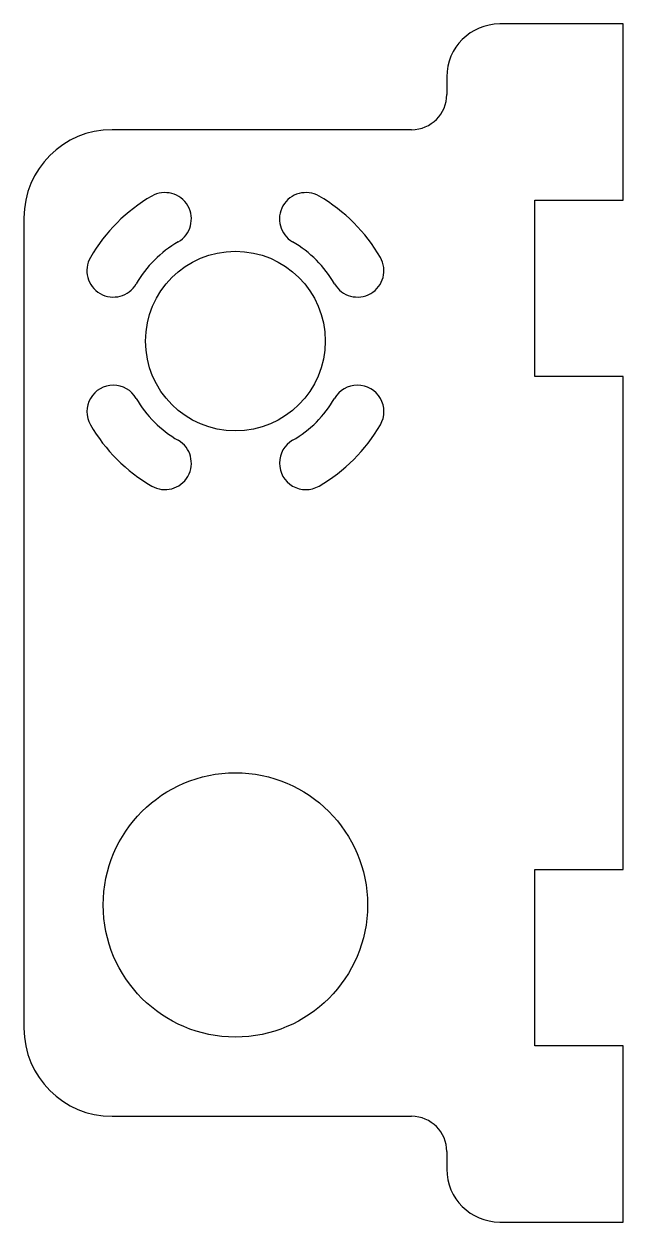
# Model space of a CAD drawing. Header units: millimetres. Extents: x 0 to 34, y -6 to 62.
import ezdxf

# ---------------------------------------------------------------- set-up
doc = ezdxf.new("R2010")
doc.units = ezdxf.units.MM

msp = doc.modelspace()

# ---------------------------------------------------------------- linework, layer by layer
at = {"color": 7, "linetype": 'Continuous', "lineweight": 25}
for p, q in [((34, 62), (27, 62)), ((34, 52), (34, 62)), ((24, 59), (24, 58)), ((22, 56), (5, 56)), ((29, 52), (34, 52)), ((29, 42), (29, 52)), ((0, 51), (0, 5)), ((34, 42), (29, 42)), ((34, 14), (34, 42)), ((29, 14), (34, 14)), ((29, 4), (29, 14)), ((34, 4), (29, 4)), ((34, -6), (34, 4)), ((5, 0), (22, 0)), ((24, -2), (24, -3)), ((27, -6), (34, -6))]:
    msp.add_line(p, q, dxfattribs=at)
for centre, radius in [((12, 44), 5.1), ((12, 12), 7.5)]:
    msp.add_circle(centre, radius, dxfattribs=at)
for centre, radius, start, end in [((27, 59), 3, 90, 180), ((22, 58), 2, 270, 0), ((5, 51), 5, 90, 180), ((8, 50.928), 1.5, 300, 120), ((16, 50.928), 1.5, 60, 240), ((12, 44), 9.5, 120, 150), ((12, 44), 9.5, 30, 60), ((12, 44), 6.5, 120, 150), ((12, 44), 6.5, 30, 60), ((5.072, 48), 1.5, 150, 330), ((18.928, 48), 1.5, 210, 30), ((5.072, 40), 1.5, 30, 210), ((18.928, 40), 1.5, 330, 150), ((12, 44), 6.5, 210, 240), ((12, 44), 6.5, 300, 330), ((12, 44), 9.5, 210, 240), ((12, 44), 9.5, 300, 330), ((8, 37.072), 1.5, 240, 60), ((16, 37.072), 1.5, 120, 300), ((5, 5), 5, 180, 270), ((22, -2), 2, 0, 90), ((27, -3), 3, 180, 270)]:
    msp.add_arc(centre, radius, start, end, dxfattribs=at)

doc.saveas('drawing.dxf')
